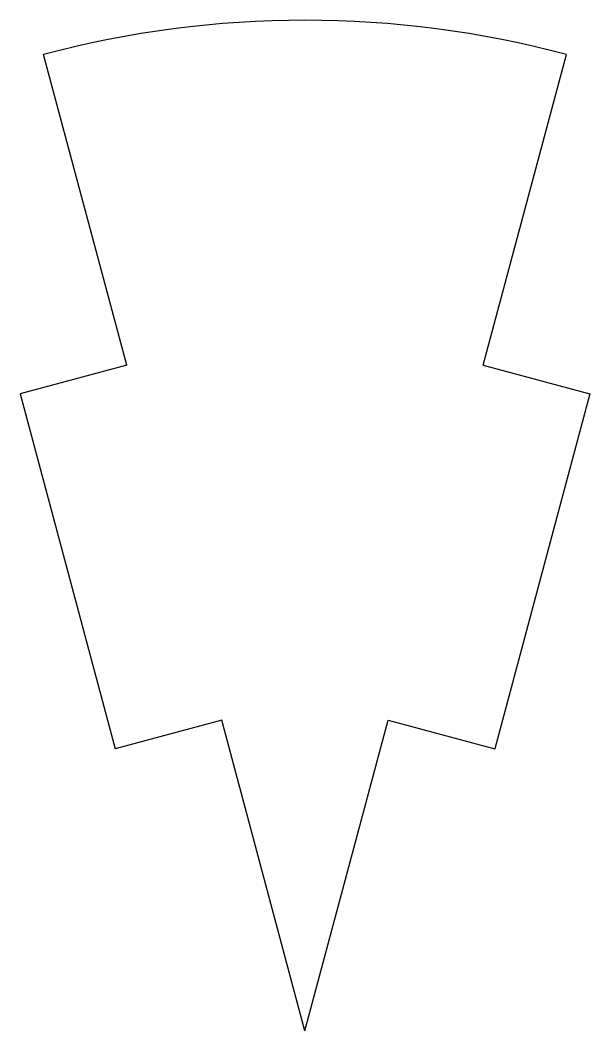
# Model space of a CAD drawing. Header units: millimetres. Extents: x 17.9 to 48.9, y -25.6 to 29.4.
import ezdxf

# ---------------------------------------------------------------- set-up
doc = ezdxf.new("R2010")
doc.units = ezdxf.units.MM

msp = doc.modelspace()

# ---------------------------------------------------------------- linework, layer by layer
at = {"color": 7, "linetype": 'Continuous', "lineweight": 25}
for p, q in [((23.691, 10.596), (19.161, 27.5)), ((43.102, 10.596), (47.631, 27.5)), ((23.691, 10.596), (17.895, 9.043)), ((43.102, 10.596), (48.898, 9.043)), ((17.895, 9.043), (23.071, -10.275)), ((48.898, 9.043), (43.721, -10.275)), ((28.867, -8.722), (23.071, -10.275)), ((33.396, -25.626), (28.867, -8.722)), ((33.396, -25.626), (37.926, -8.722)), ((37.926, -8.722), (43.721, -10.275))]:
    msp.add_line(p, q, dxfattribs=at)
msp.add_arc((33.396, -25.626), 55, 75, 105, dxfattribs=at)

doc.saveas('drawing.dxf')
